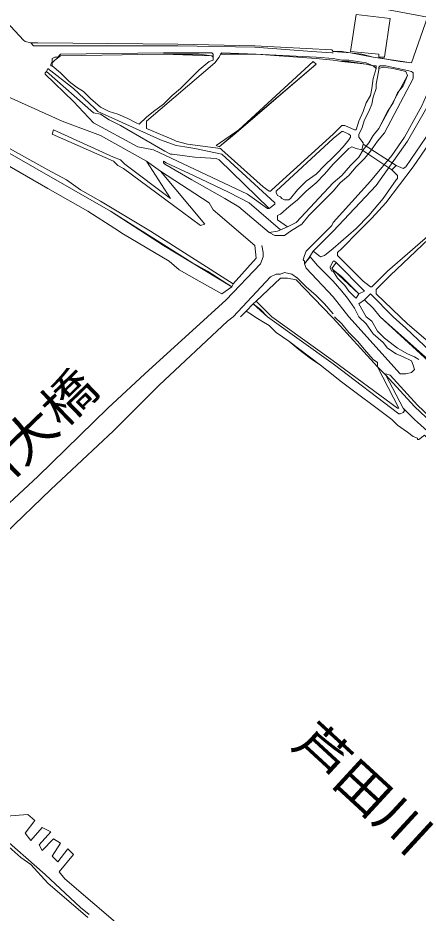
# Model space of a CAD drawing. Units: millimetres, scale not verified. Extents: x -2972500 to 2820000, y -2102500 to 1952012.
# Drawn here: x -1598956 to -1276345, y 634938 to 1356465 of the extents above; entities that cross this region are included whole.
import ezdxf
from ezdxf.enums import TextEntityAlignment as Align

# ---------------------------------------------------------------- set-up
doc = ezdxf.new("R2010")
doc.units = ezdxf.units.MM
doc.header["$LTSCALE"] = 10000
doc.layers.add('0-1_KyKa-sen', color=5, linetype='Continuous', lineweight=5)
doc.layers.add('0-F_MoZi', color=3, linetype='Continuous')
doc.styles.add('ＭＳ ゴシック', font='')
doc.styles.get('ＭＳ ゴシック').set_extended_font_data('MS Gothic')

msp = doc.modelspace()

# ---------------------------------------------------------------- linework, layer by layer
at = {"layer": '0-1_KyKa-sen'}
for p, q in [((-1321742, 1250124), (-1297641, 1234025)), ((-1320638, 1254723), (-1294145, 1237429)), ((-1332137, 1115542), (-1344739, 1131641)), ((-1332137, 1115542), (-1344739, 1131641)), ((-1397727, 1115542), (-1344739, 1077642)), ((-1397727, 1115542), (-1344739, 1077642)), ((-1344739, 1077642), (-1397727, 1115542)), ((-1344739, 1077642), (-1397727, 1115542)), ((-1344739, 1079942), (-1394231, 1115542)), ((-1344739, 1079942), (-1394231, 1115542)), ((-1394231, 1115542), (-1344739, 1079942)), ((-1345936, 1115542), (-1344739, 1114438))]:
    msp.add_line(p, q, dxfattribs=at)
for points in [[(-1582904, 1336319), (-1588607, 1336319), (-1593206, 1337515), (-1594402, 1338619), (-1611604, 1357017), (-1641501, 1390409), (-1643801, 1391513)], [(-1344739, 1370815), (-1298744, 1362812), (-1268847, 1357017), (-1281543, 1320221), (-1312543, 1324820), (-1330941, 1328316), (-1344739, 1329420)], [(-1344739, 1329420), (-1337840, 1329420), (-1330941, 1328316), (-1321742, 1327120), (-1312543, 1324820), (-1304540, 1323716), (-1297641, 1322520), (-1290742, 1321416), (-1281543, 1320221), (-1268847, 1357017)], [(-1705894, 1337515), (-1563309, 1273121), (-1532309, 1261623), (-1495420, 1240925), (-1475918, 1211028), (-1512715, 1238625), (-1516118, 1242029), (-1521914, 1244329), (-1570209, 1266222), (-1571405, 1262727), (-1521914, 1240925), (-1518418, 1237429), (-1513818, 1235130), (-1473619, 1205233), (-1451725, 1189134), (-1448321, 1190330), (-1483921, 1232830), (-1444825, 1207533), (-1441422, 1201829), (-1408029, 1173036), (-1406926, 1162733), (-1425324, 1142035), (-1492017, 1184535), (-1532309, 1208728), (-1548407, 1217927), (-1559906, 1225931), (-1574808, 1234025), (-1608201, 1252423)], [(-1344739, 1328316), (-1345936, 1328316), (-1362034, 1329420), (-1408029, 1332915), (-1470123, 1334019), (-1586307, 1334019), (-1588607, 1336319), (-1582904, 1336319), (-1470123, 1335215), (-1408029, 1334019), (-1345936, 1330615), (-1344739, 1329420)], [(-1344739, 1329420), (-1345936, 1330615), (-1408029, 1334019), (-1470123, 1335215), (-1582904, 1336319)], [(-1344739, 1322520), (-1358631, 1323716), (-1406926, 1327120), (-1435626, 1327120), (-1434523, 1328316), (-1406926, 1327120), (-1358631, 1324820), (-1344739, 1323716)], [(-1344739, 1262727), (-1394231, 1217927), (-1395427, 1216732), (-1396530, 1216732), (-1401130, 1220227), (-1434523, 1250124), (-1435626, 1251228), (-1462120, 1254723), (-1471319, 1257023), (-1473619, 1258127), (-1495420, 1267326), (-1495420, 1273121), (-1440226, 1320221), (-1436823, 1324820), (-1435626, 1327120), (-1406926, 1327120), (-1358631, 1323716), (-1344739, 1322520)], [(-1358631, 1319116), (-1360931, 1321416), (-1420724, 1266222), (-1439122, 1253528), (-1436823, 1252423)], [(-1344739, 1323716), (-1337840, 1322520), (-1332137, 1322520), (-1325238, 1321416), (-1318339, 1320221), (-1312543, 1317921), (-1310243, 1317921), (-1310243, 1315621), (-1312543, 1317921), (-1318339, 1319116), (-1337840, 1321416), (-1344739, 1322520)], [(-1344739, 1322520), (-1337840, 1321416), (-1332137, 1321416), (-1325238, 1320221), (-1318339, 1319116), (-1312543, 1317921), (-1310243, 1315621), (-1312543, 1307618), (-1313739, 1299523), (-1314843, 1293819), (-1318339, 1288024), (-1320638, 1281125), (-1324042, 1273121), (-1326341, 1266222), (-1327538, 1266222), (-1335540, 1269626), (-1337840, 1269626), (-1344739, 1262727)], [(-1436823, 1252423), (-1423024, 1263922), (-1358631, 1319116)], [(-1344739, 1223631), (-1337840, 1229426), (-1330941, 1237429), (-1324042, 1244329), (-1320638, 1250124), (-1316039, 1255827), (-1312543, 1261623), (-1307943, 1267326), (-1304540, 1274226), (-1301044, 1281125), (-1296445, 1288024), (-1293041, 1296119), (-1288442, 1301823), (-1284946, 1309917), (-1286142, 1313321), (-1296445, 1315621), (-1304540, 1316817), (-1307943, 1315621), (-1307943, 1316817), (-1306840, 1317921), (-1302240, 1317921), (-1297641, 1316817), (-1287245, 1314517), (-1281543, 1313321), (-1280346, 1312217), (-1280346, 1307618), (-1303344, 1263922), (-1309140, 1257023), (-1314843, 1248928), (-1319442, 1243224), (-1326341, 1236325), (-1332137, 1229426), (-1339036, 1223631), (-1344739, 1216732)], [(-1344739, 1238625), (-1332137, 1251228), (-1329837, 1252423), (-1326341, 1251228), (-1321742, 1250124), (-1320638, 1254723), (-1320638, 1255827), (-1321742, 1257023), (-1324042, 1260427), (-1324042, 1262727), (-1321742, 1267326), (-1319442, 1274226), (-1316039, 1281125), (-1313739, 1286920), (-1312543, 1292624), (-1310243, 1299523), (-1310243, 1303018), (-1309140, 1308722), (-1307943, 1314517), (-1307943, 1315621), (-1304540, 1316817), (-1296445, 1315621), (-1286142, 1313321), (-1284946, 1309917), (-1307943, 1267326), (-1312543, 1261623), (-1316039, 1255827), (-1320638, 1250124), (-1324042, 1244329), (-1330941, 1237429), (-1337840, 1229426), (-1344739, 1223631)], [(-1712794, 1311022), (-1677193, 1291519), (-1649597, 1275421), (-1617400, 1258127), (-1608201, 1252423), (-1574808, 1234025), (-1559906, 1225931), (-1548407, 1217927), (-1532309, 1208728), (-1492017, 1184535), (-1425324, 1142035), (-1426427, 1139735), (-1481621, 1173036), (-1524213, 1200633), (-1615100, 1252423), (-1649597, 1270822), (-1704790, 1301823), (-1712794, 1307618)], [(-1712794, 1307618), (-1704790, 1301823), (-1649597, 1270822), (-1615100, 1252423), (-1524213, 1200633), (-1458624, 1159238), (-1446022, 1152338), (-1426427, 1139735), (-1434523, 1133940), (-1452921, 1144335), (-1469019, 1153534), (-1477022, 1160433), (-1513818, 1182235), (-1520717, 1186835), (-1542611, 1200633), (-1574808, 1219031), (-1712794, 1298419)], [(-1712794, 1307618), (-1704790, 1301823), (-1649597, 1270822), (-1615100, 1252423), (-1524213, 1200633), (-1458624, 1159238), (-1446022, 1152338), (-1426427, 1139735), (-1434523, 1133940), (-1452921, 1144335), (-1469019, 1153534), (-1477022, 1160433), (-1513818, 1182235), (-1520717, 1186835), (-1542611, 1200633), (-1574808, 1219031), (-1712794, 1298419)], [(-1344739, 1191434), (-1314843, 1224826), (-1297641, 1245524), (-1287245, 1260427), (-1273447, 1285724), (-1267744, 1298419), (-1263144, 1305318), (-1261948, 1307618), (-1257349, 1307618), (-1237847, 1303018), (-1237847, 1300718), (-1258545, 1305318), (-1263144, 1294923), (-1284946, 1257023), (-1310243, 1221331), (-1344739, 1184535)], [(-1344739, 1191434), (-1314843, 1224826), (-1297641, 1245524), (-1287245, 1260427), (-1273447, 1285724), (-1267744, 1298419), (-1263144, 1305318), (-1261948, 1307618), (-1257349, 1307618), (-1237847, 1303018), (-1237847, 1300718), (-1258545, 1305318), (-1263144, 1294923), (-1284946, 1257023), (-1310243, 1221331), (-1344739, 1184535)], [(-1344739, 1184535), (-1310243, 1221331), (-1284946, 1257023), (-1263144, 1294923), (-1258545, 1305318), (-1237847, 1300718), (-1240147, 1299523), (-1261948, 1271926), (-1286142, 1236325), (-1288442, 1235130), (-1294145, 1237429), (-1297641, 1234025), (-1293041, 1229426), (-1293041, 1227126), (-1294145, 1225931), (-1304540, 1211028), (-1316039, 1197229), (-1326341, 1186835), (-1344739, 1170736)], [(-1290742, 1115542), (-1310243, 1133940), (-1310243, 1137436), (-1298744, 1148934), (-1257349, 1188030), (-1189552, 1246628), (-1151560, 1284620), (-1122768, 1280021), (-1106670, 1276525), (-1095171, 1266222), (-1094066, 1265026), (-1102070, 1257023), (-1202154, 1166137), (-1219449, 1151234), (-1243550, 1127041), (-1257349, 1115542)], [(-1344739, 1259323), (-1339036, 1263922), (-1337840, 1265026), (-1336737, 1265026), (-1332137, 1262727), (-1330941, 1261623), (-1330941, 1260427), (-1332137, 1258127), (-1336737, 1252423), (-1341336, 1247824), (-1344739, 1244329)], [(-1344739, 1244329), (-1351732, 1237429), (-1358631, 1230530), (-1366634, 1224826), (-1373533, 1217927), (-1379329, 1211028), (-1380432, 1209832), (-1383928, 1209832), (-1386228, 1211028), (-1387331, 1212132), (-1389631, 1213328), (-1390827, 1215627), (-1390827, 1216732), (-1344739, 1259323)], [(-1344739, 1244329), (-1351732, 1237429), (-1358631, 1230530), (-1366634, 1224826), (-1373533, 1217927), (-1379329, 1211028), (-1380432, 1209832), (-1383928, 1209832), (-1386228, 1211028), (-1387331, 1212132), (-1389631, 1213328), (-1390827, 1215627), (-1390827, 1216732), (-1344739, 1259323)], [(-1344739, 1223631), (-1374729, 1191434), (-1381628, 1188030), (-1389631, 1193734), (-1389631, 1197229), (-1387331, 1198334), (-1380432, 1204129), (-1373533, 1209832), (-1366634, 1216732), (-1358631, 1223631), (-1351732, 1230530), (-1344739, 1238625)], [(-1344739, 1216732), (-1351732, 1209832), (-1364334, 1197229), (-1370130, 1190330), (-1379329, 1184535), (-1383928, 1181131), (-1391931, 1181131), (-1396530, 1183431), (-1389631, 1184535), (-1381628, 1188030), (-1374729, 1191434), (-1344739, 1223631)], [(-1344739, 1216732), (-1351732, 1209832), (-1364334, 1197229), (-1370130, 1190330), (-1379329, 1184535), (-1383928, 1181131), (-1391931, 1181131), (-1396530, 1183431), (-1389631, 1184535), (-1381628, 1188030), (-1374729, 1191434), (-1344739, 1223631)], [(-1344739, 1184535), (-1350535, 1178831), (-1360931, 1168437), (-1364334, 1162733), (-1367830, 1158133), (-1367830, 1160433), (-1368933, 1161537), (-1367830, 1165033), (-1366634, 1168437), (-1345936, 1189134), (-1344739, 1191434)], [(-1344739, 1170736), (-1350535, 1166137), (-1351732, 1165033), (-1355135, 1163837), (-1356331, 1165033), (-1360931, 1168437), (-1344739, 1184535)], [(-1344739, 1170736), (-1350535, 1166137), (-1351732, 1165033), (-1355135, 1163837), (-1356331, 1165033), (-1360931, 1168437), (-1344739, 1184535)], [(-1402326, 1173036), (-1401130, 1167332), (-1401130, 1163837), (-1403430, 1158133), (-1431027, 1129341), (-1446022, 1115542)], [(-1344739, 1131641), (-1366634, 1154638), (-1367830, 1158133), (-1363230, 1163837), (-1357435, 1156938), (-1351732, 1151234), (-1344739, 1144335)], [(-1344739, 1152338), (-1345936, 1152338), (-1347132, 1154638), (-1347132, 1155834), (-1344739, 1160433)], [(-1344739, 1152338), (-1345936, 1152338), (-1347132, 1154638), (-1347132, 1155834), (-1344739, 1160433)], [(-1344739, 1155834), (-1345936, 1154638), (-1344739, 1153534)], [(-1344739, 1160433), (-1343636, 1160433), (-1342440, 1159238), (-1344739, 1155834)], [(-1344739, 1155834), (-1342440, 1159238), (-1319442, 1136240), (-1324042, 1133940), (-1337840, 1147739), (-1344739, 1153534)], [(-1425324, 1115542), (-1395427, 1147739), (-1390827, 1150039), (-1387331, 1150039), (-1383928, 1151234), (-1378132, 1150039), (-1373533, 1146635), (-1366634, 1139735), (-1358631, 1132836), (-1351732, 1125937), (-1344739, 1117842)], [(-1344739, 1153534), (-1324042, 1133940), (-1326341, 1130536), (-1327538, 1131641), (-1332137, 1136240), (-1335540, 1140840), (-1341336, 1146635), (-1344739, 1152338)], [(-1394231, 1115542), (-1406926, 1128237), (-1387331, 1146635), (-1381628, 1146635), (-1374729, 1145439), (-1345936, 1115542)], [(-1394231, 1115542), (-1406926, 1128237), (-1387331, 1146635), (-1381628, 1146635), (-1374729, 1145439), (-1345936, 1115542)], [(-1344739, 1144335), (-1337840, 1136240), (-1333241, 1130536), (-1327538, 1122441), (-1324042, 1115542)], [(-1306840, 1115542), (-1312543, 1122441), (-1319442, 1129341), (-1314843, 1133940), (-1296445, 1115542)], [(-1306840, 1115542), (-1312543, 1122441), (-1319442, 1129341), (-1314843, 1133940), (-1296445, 1115542)], [(-1408029, 1115542), (-1411525, 1117842), (-1414928, 1120142), (-1409226, 1125937), (-1397727, 1115542)], [(-1408029, 1115542), (-1411525, 1117842), (-1414928, 1120142), (-1409226, 1125937), (-1397727, 1115542)], [(-1397727, 1115542), (-1403430, 1121337), (-1409226, 1125937), (-1406926, 1128237), (-1394231, 1115542)], [(-1397727, 1115542), (-1403430, 1121337), (-1409226, 1125937), (-1406926, 1128237), (-1394231, 1115542)], [(-1318339, 1115542), (-1324042, 1125937), (-1319442, 1129341), (-1312543, 1122441), (-1306840, 1115542)], [(-1419528, 1115542), (-1414928, 1120142), (-1411525, 1117842), (-1408029, 1115542)], [(-1446022, 1115542), (-1496616, 1069547), (-1526513, 1041950), (-1582904, 986756), (-1625403, 947660), (-1678297, 895961), (-1712794, 860269)], [(-1711689, 839571), (-1662199, 889062), (-1609304, 940761), (-1572508, 976452), (-1521914, 1023552), (-1485118, 1060348), (-1429923, 1112138), (-1425324, 1115542)], [(-1408029, 1115542), (-1402326, 1112138), (-1396530, 1108643), (-1390827, 1102939), (-1380432, 1096040), (-1355135, 1076446), (-1344739, 1068443)], [(-1344739, 1068443), (-1355135, 1076446), (-1363230, 1082241), (-1372429, 1089141), (-1380432, 1096040), (-1390827, 1102939), (-1396530, 1108643), (-1402326, 1112138), (-1408029, 1115542)], [(-1343636, 1115542), (-1337840, 1109838), (-1332137, 1102939), (-1325238, 1096040), (-1319442, 1089141), (-1312543, 1081046), (-1309140, 1078746), (-1309140, 1075342), (-1344739, 1114438)], [(-1343636, 1115542), (-1337840, 1109838), (-1332137, 1102939), (-1325238, 1096040), (-1319442, 1089141), (-1312543, 1081046), (-1309140, 1078746), (-1309140, 1075342), (-1344739, 1114438)], [(-1344739, 1114438), (-1309140, 1075342), (-1291845, 1041950), (-1293041, 1041950), (-1344739, 1079942)], [(-1344739, 1114438), (-1309140, 1075342), (-1291845, 1041950), (-1293041, 1041950), (-1344739, 1079942)], [(-1324042, 1115542), (-1318339, 1109838), (-1312543, 1101744), (-1304540, 1094844), (-1301044, 1090245), (-1294145, 1085645), (-1288442, 1083346), (-1281543, 1079942), (-1280346, 1076446), (-1279243, 1073042), (-1281543, 1070743), (-1286142, 1069547), (-1290742, 1069547), (-1332137, 1115542)], [(-1324042, 1115542), (-1318339, 1109838), (-1312543, 1101744), (-1304540, 1094844), (-1301044, 1090245), (-1294145, 1085645), (-1288442, 1083346), (-1281543, 1079942), (-1280346, 1076446), (-1279243, 1073042), (-1281543, 1070743), (-1286142, 1069547), (-1290742, 1069547), (-1332137, 1115542)], [(-1275747, 1081046), (-1279243, 1083346), (-1284946, 1085645), (-1293041, 1090245), (-1298744, 1094844), (-1303344, 1098340), (-1309140, 1104043), (-1313739, 1112138), (-1318339, 1115542)], [(-1296445, 1115542), (-1286142, 1106343), (-1161955, 989055), (-1156159, 985652), (-1159564, 981052), (-1222852, 1039650), (-1265444, 1078746), (-1306840, 1115542)], [(-1306840, 1115542), (-1166555, 986756)], [(-1174557, 1115542), (-1196451, 1097144), (-1229752, 1064948), (-1230948, 1063843), (-1232051, 1063843), (-1235547, 1064948), (-1258545, 1086841), (-1270044, 1097144), (-1284946, 1109838), (-1290742, 1115542)], [(-1344739, 1079942), (-1293041, 1041950), (-1291845, 1041950), (-1309140, 1075342), (-1302240, 1068443), (-1288442, 1041950), (-1287245, 1039650), (-1288442, 1038546), (-1290742, 1037350), (-1291845, 1037350), (-1344739, 1077642)], [(-1344739, 1079942), (-1293041, 1041950), (-1291845, 1041950), (-1309140, 1075342), (-1302240, 1068443), (-1288442, 1041950), (-1287245, 1039650), (-1288442, 1038546), (-1290742, 1037350), (-1291845, 1037350), (-1344739, 1077642)], [(-1344739, 1077642), (-1291845, 1037350), (-1290742, 1037350), (-1288442, 1038546), (-1287245, 1039650), (-1288442, 1041950), (-1279243, 1032751), (-1258545, 1014353), (-1226348, 985652), (-1197555, 956859), (-1168854, 930457), (-1140061, 902860), (-1113569, 878667), (-1084867, 851070), (-1072173, 839571)], [(-1344739, 1068443), (-1339036, 1063843), (-1297641, 1032751), (-1293041, 1028151), (-1284946, 1022448), (-1280346, 1018952), (-1276943, 1017848), (-1276943, 1016653), (-1275747, 1016653), (-1271147, 1020148), (-1263144, 1012053), (-1257349, 1006349), (-1251646, 1001750), (-1230948, 983352), (-1195255, 949960), (-1173454, 929262), (-1144660, 902860), (-1089466, 851070), (-1077967, 839571)], [(-1144660, 902860), (-1173454, 929262), (-1195255, 949960), (-1230948, 983352), (-1251646, 1001750), (-1257349, 1006349), (-1263144, 1012053), (-1271147, 1020148), (-1275747, 1016653), (-1276943, 1016653), (-1276943, 1017848), (-1280346, 1018952), (-1284946, 1022448), (-1293041, 1028151), (-1297641, 1032751), (-1339036, 1063843), (-1344739, 1068443)], [(-1062974, 839571), (-1076773, 852266), (-1106670, 879863), (-1196451, 963758), (-1212550, 978752), (-1219449, 986756), (-1279243, 1043145), (-1302240, 1068443), (-1302240, 1069547), (-1298744, 1068443), (-1276943, 1044250), (-1214850, 985652), (-1189552, 961458), (-1180353, 952259), (-1128562, 903964), (-1102070, 879863), (-1073368, 853370), (-1058375, 839571)], [(-1072173, 839571), (-1084867, 851070), (-1113569, 878667), (-1140061, 902860), (-1168854, 930457), (-1197555, 956859), (-1226348, 985652), (-1258545, 1014353), (-1279243, 1032751), (-1288442, 1041950), (-1302240, 1068443), (-1279243, 1043145), (-1219449, 986756), (-1212550, 978752), (-1191852, 960354), (-1106670, 879863), (-1076773, 852266), (-1062974, 839571)], [(-1542611, 631489), (-1574808, 659086), (-1588607, 673989), (-1596702, 679784), (-1613904, 694686), (-1636902, 715384), (-1655300, 732678), (-1692096, 764875), (-1692096, 765979), (-1689796, 767174), (-1689796, 765979), (-1665695, 745281), (-1654196, 734978), (-1644997, 726883), (-1635798, 716580), (-1617400, 701586), (-1615100, 699286), (-1577108, 665985), (-1548407, 639492), (-1541508, 633789)], [(-1512715, 621094), (-1561010, 662490), (-1565609, 668285), (-1554110, 682083), (-1558710, 686683), (-1566805, 676288), (-1571405, 680888), (-1564506, 691282), (-1570209, 694686), (-1579408, 685487), (-1581707, 690087), (-1572508, 700481), (-1579408, 703885), (-1588607, 693582), (-1593206, 699286), (-1585203, 709681), (-1590906, 714280), (-1608201, 713084)]]:
    msp.add_lwpolyline(points, dxfattribs=at)
for points in [[(-1303344, 1324820), (-1307943, 1324820), (-1307943, 1327120), (-1330941, 1329420), (-1326341, 1359317), (-1298744, 1355913)], [(-1564506, 1326016), (-1569105, 1322520), (-1571405, 1320221), (-1571405, 1317921), (-1572508, 1317921), (-1572508, 1319116), (-1571405, 1321416), (-1571405, 1323716), (-1569105, 1324820), (-1566805, 1324820), (-1564506, 1327120), (-1481621, 1328316), (-1442526, 1328316), (-1441422, 1327120), (-1441422, 1324820), (-1442526, 1326016), (-1481621, 1327120)], [(-1406926, 1327120), (-1435626, 1327120), (-1434523, 1328316)], [(-1481621, 1327120), (-1452921, 1327120), (-1442526, 1326016), (-1441422, 1324820), (-1441422, 1322520), (-1444825, 1321416), (-1452921, 1314517), (-1459820, 1307618), (-1467823, 1299523), (-1474722, 1293819), (-1481621, 1286920), (-1489717, 1281125), (-1495420, 1276525), (-1501216, 1270822), (-1503516, 1271926), (-1510415, 1275421), (-1518418, 1278825), (-1525317, 1281125), (-1532309, 1284620), (-1540312, 1291519), (-1546108, 1297223), (-1551811, 1300718), (-1557606, 1305318), (-1564506, 1312217), (-1571405, 1317921), (-1571405, 1320221), (-1569105, 1322520), (-1564506, 1326016)], [(-1436823, 1252423), (-1439122, 1253528), (-1420724, 1266222), (-1360931, 1321416), (-1358631, 1319116)], [(-1489717, 1250124), (-1502319, 1252423), (-1538012, 1271926), (-1554110, 1289220), (-1577108, 1311022), (-1577108, 1312217), (-1576004, 1313321), (-1538012, 1280021), (-1532309, 1278825), (-1525317, 1274226), (-1516118, 1269626), (-1480518, 1248928), (-1475918, 1246628), (-1474722, 1246628), (-1456324, 1244329), (-1439122, 1243224), (-1436823, 1242029), (-1396530, 1202933), (-1397727, 1202933), (-1413825, 1214432)], [(-1391931, 1207533), (-1391931, 1206428), (-1396530, 1202933), (-1436823, 1242029), (-1439122, 1243224), (-1456324, 1244329), (-1474722, 1246628), (-1475918, 1246628), (-1480518, 1248928), (-1516118, 1269626), (-1525317, 1274226), (-1532309, 1278825), (-1538012, 1280021), (-1576004, 1313321), (-1574808, 1315621), (-1554110, 1299523), (-1536909, 1283425), (-1534609, 1281125), (-1483921, 1258127), (-1471319, 1253528), (-1464420, 1252423), (-1456324, 1251228), (-1434523, 1246628)], [(-1156159, 1284620), (-1157264, 1283425), (-1159564, 1280021), (-1192955, 1247824), (-1226348, 1219031), (-1258545, 1189134), (-1301044, 1152338), (-1313739, 1139735), (-1314843, 1139735), (-1320638, 1144335), (-1341336, 1165033), (-1341336, 1167332), (-1337840, 1170736), (-1324042, 1184535), (-1313739, 1194930), (-1302240, 1207533), (-1280346, 1236325), (-1257349, 1269626), (-1241250, 1289220), (-1234351, 1298419), (-1232051, 1299523)], [(-1448321, 1190330), (-1451725, 1189134), (-1473619, 1205233), (-1513818, 1235130), (-1518418, 1237429), (-1521914, 1240925), (-1571405, 1262727), (-1570209, 1266222), (-1521914, 1244329), (-1516118, 1242029), (-1512715, 1238625), (-1475918, 1211028), (-1495420, 1240925), (-1483921, 1232830)], [(-1387331, 1185731), (-1389631, 1184535), (-1396530, 1183431), (-1420724, 1204129), (-1432223, 1211028), (-1458624, 1225931), (-1480518, 1238625), (-1481621, 1239729), (-1481621, 1240925), (-1479322, 1239729), (-1457520, 1229426), (-1428727, 1215627), (-1412629, 1207533)]]:
    msp.add_lwpolyline(points, close=True, dxfattribs=at)

# ---------------------------------------------------------------- texts
at = {"layer": '0-F_MoZi', "style": 'ＭＳ ゴシック', "width": 1.1}
for s, rotation, p in [('芦田川大橋', 44.008, (-1683999, 896146)), ('芦田川', 317.384, (-1384887, 763133))]:
    msp.add_text(s, height=29330, rotation=rotation, dxfattribs=at).set_placement(p, align=Align.BOTTOM_LEFT)

doc.saveas('drawing.dxf')
